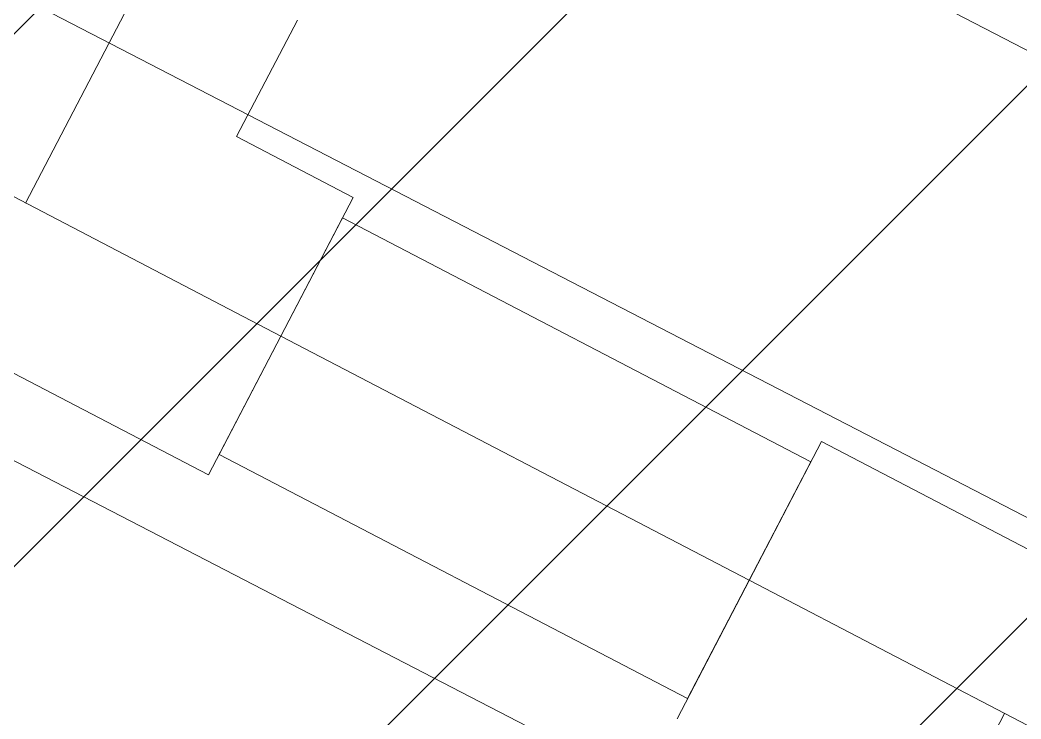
# Model space of a CAD drawing. Header units: metres. Extents: x -207 to 246, y -187 to 169.
# Drawn here: x -48.795 to -47.951, y -122.567 to -121.978 of the extents above; entities that cross this region are included whole.
import ezdxf

# ---------------------------------------------------------------- set-up
doc = ezdxf.new("R2010")
doc.units = ezdxf.units.M
for name, color, linetype, lineweight in [('A-ROOF-PATT', 7, 'Continuous', 9), ('P-PIPE', 7, 'Continuous', 9), ('P-PIPE-CNTR', 7, 'Continuous', 9)]:
    doc.layers.add(name, color=color, linetype=linetype, lineweight=lineweight)
doc.layers.add('PR10-ARQ-PL-001-Emplazamiento-C-1_dwg', color=7, linetype='Continuous', lineweight=9, true_color=0x767676)

# ---------------------------------------------------------------- blocks, each defined once
blk = doc.blocks.new('YADRAN_LASQUEMAS_ARQ_MO_003_ESTANQUE CABECERA_rvt-1-PLANTA SUPERFICIES')
at = {"layer": 'A-ROOF-PATT', "true_color": 0x008040}
h = blk.add_hatch(dxfattribs=at)
h.set_pattern_fill('FP_31', color=116, style=0, pattern_type=2)
h.set_pattern_definition([(152.653, (-52.507, -103.883), (-0.1607824, -0.310884), [])])
h.paths.add_polyline_path([(-48.31353, -124.1428), (-40.92713, -109.86064), (-43.26069, -108.65377), (-50.6471, -122.93594)])
at = {"layer": 'P-PIPE'}
for p, q in [((-48.61252, -122.07595), (-48.56124, -121.97759)), ((-48.51415, -122.12723), (-48.61252, -122.07595)), ((-48.63607, -122.36111), (-48.51415, -122.12723)), ((-48.63607, -122.36111), (-48.51415, -122.12723)), ((-49.06668, -122.13664), (-48.63607, -122.36111)), ((-48.52311, -122.14441), (-48.57511, -122.24417)), ((-48.52311, -122.14441), (-48.57511, -122.24417)), ((-48.12814, -122.35029), (-48.52311, -122.14441)), ((-48.57511, -122.24417), (-48.62711, -122.34393)), ((-48.57511, -122.24417), (-48.62711, -122.34393)), ((-48.11919, -122.33311), (-48.2411, -122.56699)), ((-48.11919, -122.33311), (-48.2411, -122.56699)), ((-47.68858, -122.55757), (-48.11919, -122.33311)), ((-48.62711, -122.34393), (-48.23215, -122.54981)), ((-48.18014, -122.45005), (-48.12814, -122.35029)), ((-48.18014, -122.45005), (-48.12814, -122.35029)), ((-48.23215, -122.54981), (-48.18014, -122.45005)), ((-48.23215, -122.54981), (-48.18014, -122.45005))]:
    blk.add_line(p, q, dxfattribs=at)
at = {"layer": 'P-PIPE-CNTR'}
for p, q in [((-48.67818, -121.91663), (-48.79041, -122.13194)), ((-48.57511, -122.24417), (-49.00572, -122.0197)), ((-48.57511, -122.24417), (-48.18014, -122.45005)), ((-48.57511, -122.24417), (-48.18014, -122.45005)), ((-47.74954, -122.67451), (-48.18014, -122.45005)), ((-48.07707, -122.77759), (-47.96484, -122.56228))]:
    blk.add_line(p, q, dxfattribs=at)
blk = doc.blocks.new('PR10-ARQ-PL-001-Emplazamiento-C-1_dwg-674643-PLANTA SUPERFICIES')
at = {"lineweight": 9, "true_color": 0x0000ff}
h = blk.add_hatch(dxfattribs=at)
h.set_pattern_fill('FP_4', color=5, style=0, pattern_type=2)
h.set_pattern_definition([(45, (0, 0), (-0.2245064, 0.2245064), [])])
h.paths.add_polyline_path([(-45.56583, -124.68488), (-38.4088, -111.05418), (-43.30232, -108.56055), (-50.45444, -122.19376), (-45.61066, -124.66204)])

msp = doc.modelspace()

# ---------------------------------------------------------------- block references
at = {"lineweight": 5}
msp.add_blockref('YADRAN_LASQUEMAS_ARQ_MO_003_ESTANQUE CABECERA_rvt-1-PLANTA SUPERFICIES', (0, 0), dxfattribs=at)
at = {"layer": 'PR10-ARQ-PL-001-Emplazamiento-C-1_dwg', "color": 7}
msp.add_blockref('PR10-ARQ-PL-001-Emplazamiento-C-1_dwg-674643-PLANTA SUPERFICIES', (0, 0), dxfattribs=at)

doc.saveas('drawing.dxf')
